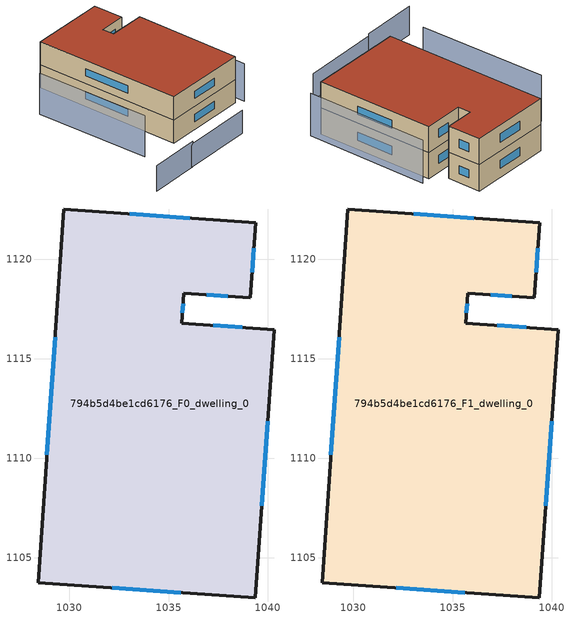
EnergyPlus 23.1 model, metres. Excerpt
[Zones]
794b5d4be1cd6176_F0_dwelling_0
 floor ground (EU_floor_Construction): 1039.37,1121.84 1039.11,1118.05 1035.77,1118.28 1035.66,1116.79 1040.3,1116.46 1039.36,1102.98 1028.44,1103.74 1029.74,1122.51 z0
 wall outside (EU_wall_Construction): 1035.77,1118.28 1039.11,1118.05 1039.37,1121.84 1029.74,1122.51 1028.44,1103.74 1039.36,1102.98 1040.3,1116.46 1035.66,1116.79 1035.77,1118.28 z0:3
 window (EU_Window_Construction): 1036.91,1118.2 1037.96,1118.13 / 1035.7,1117.3 1035.73,1117.77 / 1038.71,1116.57 1037.25,1116.68 / 1039.69,1107.6 1039.98,1111.85 / 1032.18,1103.48 1035.62,1103.24 / 1029.3,1116.08 1028.89,1110.17 / 1036.08,1122.07 1033.04,1122.28 / 1039.2,1119.35 1039.28,1120.54 z1.03:1.97
794b5d4be1cd6176_F1_dwelling_0
 floor to 794b5d4be1cd6176_F0_dwelling_0 (EU_floor_Construction): 1039.37,1121.84 1039.11,1118.05 1035.77,1118.28 1035.66,1116.79 1040.3,1116.46 1039.36,1102.98 1028.44,1103.74 1029.74,1122.51 z3
 wall outside (EU_wall_Construction): 1035.77,1118.28 1039.11,1118.05 1039.37,1121.84 1029.74,1122.51 1028.44,1103.74 1039.36,1102.98 1040.3,1116.46 1035.66,1116.79 1035.77,1118.28 z3:6
 window (EU_Window_Construction): 1036.91,1118.2 1037.96,1118.13 / 1035.7,1117.3 1035.73,1117.77 / 1038.71,1116.57 1037.25,1116.68 / 1039.69,1107.6 1039.98,1111.85 / 1032.18,1103.48 1035.62,1103.24 / 1029.3,1116.08 1028.89,1110.17 / 1036.08,1122.07 1033.04,1122.28 / 1039.2,1119.35 1039.28,1120.54 z4.03:4.97
 roof outside (EU_roof_Construction): 1039.36,1102.98 1040.3,1116.46 1035.66,1116.79 1035.77,1118.28 1039.11,1118.05 1039.37,1121.84 1029.74,1122.51 1028.44,1103.74 z6
shading: 1025.41,1099.19 1034.47,1098.7 z0:3; 1019.06,1099.53 1025.59,1099.18 z0:3.3; 1040.17,1102.36 1041.28,1116.42 z0:4.9; 1025.16,1119.42 1024.28,1104.78 z0:5.3
[Building]
EU S2 Campaign: North Axis=0; Terrain=City; Solar Distribution=FullExterior
[Site:Location]
Cape.Town.Intl.AP: Latitude=-33.965; Longitude=18.602; Time Zone=2; Elevation=46
[SizingPeriod:WeatherFileDays]
AnnualSizingPeriod: Begin Month=1; Begin Day of Month=1; End Month=12; End Day of Month=31; Day of Week for Start Day=Monday; Use Weather File Daylight Saving Period=No; Use Weather File Rain and Snow Indicators=No
[MATERIAL]
EU_InternalMass_Material: Roughness=MediumRough; Thickness=0.1; Conductivity=1; Density=1800; Specific Heat=900; Thermal Absorptance=0.9; Solar Absorptance=0.7; Visible Absorptance=0.7
[MATERIAL:NOMASS] Roughness=MediumRough; Thermal Absorptance=0.9; Solar Absorptance=0.7; Visible Absorptance=0.7
Name | Thermal Resistance
EU_wall_NoMass | 0.493876
EU_roof_NoMass | 0.449382
EU_floor_NoMass | 1.25
[WINDOWMATERIAL:SIMPLEGLAZINGSYSTEM]
EU_Window_SimpleGlazing: UFactor=4.4; Solar Heat Gain Coefficient=0.85; Visible Transmittance=0.85
[CONSTRUCTION]
EU_wall_Construction: EU_wall_NoMass
EU_roof_Construction: EU_roof_NoMass
EU_floor_Construction: EU_floor_NoMass
EU_Window_Construction: EU_Window_SimpleGlazing
EU_InternalMass_Construction: EU_InternalMass_Material
[ZONE] Type=1; Multiplier=1; Ceiling Height=autocalculate; Volume=582.442; Floor Area=autocalculate; Part of Total Floor Area=Yes
794b5d4be1cd6176_F0_dwelling_0; 794b5d4be1cd6176_F1_dwelling_0
[INTERNALMASS] Construction=EU_InternalMass_Construction; Surface Area=194.147
Name | Zone or ZoneList
794b5d4be1cd6176_F0_dwelling_0_EU_InternalMass | 794b5d4be1cd6176_F0_dwelling_0
794b5d4be1cd6176_F1_dwelling_0_EU_InternalMass | 794b5d4be1cd6176_F1_dwelling_0
[OTHEREQUIPMENT] Fuel Type=Electricity; Design Level Calculation Method=Watts/Area; Power per Zone Floor Area=1; Fraction Latent=0; Fraction Radiant=0; Fraction Lost=0; Carbon Dioxide Generation Rate=0; EndUse Subcategory=EU_Step8_InternalGains
Name | Zone or ZoneList or Space or SpaceList | Schedule
EU_Step8_InternalGain_794b5d4be1cd6176_F0_dwelling_0_f000 | 794b5d4be1cd6176_F0_dwelling_0 | EU_Step8_GainSchedule_794b5d4be1cd6176_F0_dwelling_0_f000
EU_Step8_InternalGain_794b5d4be1cd6176_F1_dwelling_0_f000 | 794b5d4be1cd6176_F1_dwelling_0 | EU_Step8_GainSchedule_794b5d4be1cd6176_F1_dwelling_0_f000
[ZONEVENTILATION:DESIGNFLOWRATE] Schedule=EU_AlwaysOn; Design Flow Rate Calculation Method=AirChanges/Hour; Air Changes per Hour=0.64; Ventilation Type=Natural; Fan Pressure Rise=0; Fan Total Efficiency=1; Constant Term Coefficient=1; Temperature Term Coefficient=0; Velocity Term Coefficient=0; Velocity Squared Term Coefficient=0; Minimum Indoor Temperature=-100; Maximum Indoor Temperature=100; Delta Temperature=-100; Minimum Outdoor Temperature=-100; Maximum Outdoor Temperature=100; Maximum Wind Speed=40
Name | Zone or ZoneList or Space or SpaceList
EU_ConstantAir_794b5d4be1cd6176_F0_dwelling_0 | 794b5d4be1cd6176_F0_dwelling_0
EU_ConstantAir_794b5d4be1cd6176_F1_dwelling_0 | 794b5d4be1cd6176_F1_dwelling_0
[HVACTEMPLATE:THERMOSTAT] Constant Heating Setpoint=20; Constant Cooling Setpoint=50
EU_HeatOnly_794b5d4be1cd6176_F0_dwelling_0; EU_HeatOnly_794b5d4be1cd6176_F1_dwelling_0
[HVACTEMPLATE:ZONE:IDEALLOADSAIRSYSTEM] System Availability Schedule=EU_AlwaysOn; Maximum Heating Supply Air Temperature=50; Minimum Cooling Supply Air Temperature=13; Maximum Heating Supply Air Humidity Ratio=0.0156; Minimum Cooling Supply Air Humidity Ratio=0.0077; Heating Limit=NoLimit; Cooling Limit=NoLimit; Heating Availability Schedule=EU_AlwaysOn; Cooling Availability Schedule=EU_CoolingOff; Dehumidification Control Type=ConstantSensibleHeatRatio; Cooling Sensible Heat Ratio=0.7; Dehumidification Setpoint=60; Humidification Control Type=None; Humidification Setpoint=30; Outdoor Air Method=None; Outdoor Air Flow Rate per Person=0.00944; Outdoor Air Flow Rate per Zone Floor Area=0; Outdoor Air Flow Rate per Zone=0; Demand Controlled Ventilation Type=None; Outdoor Air Economizer Type=NoEconomizer; Heat Recovery Type=None; Sensible Heat Recovery Effectiveness=0.7; Latent Heat Recovery Effectiveness=0.65
Name | Template Thermostat
794b5d4be1cd6176_F0_dwelling_0 | EU_HeatOnly_794b5d4be1cd6176_F0_dwelling_0
794b5d4be1cd6176_F1_dwelling_0 | EU_HeatOnly_794b5d4be1cd6176_F1_dwelling_0
[SIZING:ZONE] Zone Cooling Design Supply Air Temperature Input Method=SupplyAirTemperature; Zone Cooling Design Supply Air Temperature=13; Zone Heating Design Supply Air Temperature Input Method=SupplyAirTemperature; Zone Heating Design Supply Air Temperature=50; Zone Cooling Design Supply Air Humidity Ratio=0.008; Zone Heating Design Supply Air Humidity Ratio=0.008; Cooling Design Air Flow Method=DesignDay; Cooling Design Air Flow Rate=0; Cooling Minimum Air Flow per Zone Floor Area=0.000762; Cooling Minimum Air Flow=0; Cooling Minimum Air Flow Fraction=0.2; Heating Design Air Flow Method=DesignDay; Heating Design Air Flow Rate=0; Heating Maximum Air Flow per Zone Floor Area=0.002032; Heating Maximum Air Flow=0.141576; Heating Maximum Air Flow Fraction=0.3; Account for Dedicated Outdoor Air System=No; Dedicated Outdoor Air System Control Strategy=NeutralSupplyAir; Dedicated Outdoor Air Low Setpoint Temperature for Design=autosize; Dedicated Outdoor Air High Setpoint Temperature for Design=autosize; Zone Load Sizing Method=Sensible Load Only No Latent Load; Zone Latent Cooling Design Supply Air Humidity Ratio Input Method=HumidityRatioDifference; Zone Cooling Design Supply Air Humidity Ratio Difference=0.005; Zone Latent Heating Design Supply Air Humidity Ratio Input Method=HumidityRatioDifference; Zone Humidification Design Supply Air Humidity Ratio Difference=0.005
794b5d4be1cd6176_F0_dwelling_0; 794b5d4be1cd6176_F1_dwelling_0
[SCHEDULE:CONSTANT]
Name | Hourly Value
EU_AlwaysOn | 1
EU_CoolingOff | 0
[SCHEDULE:FILE] Column Number=1; Rows to Skip at Top=0; Number of Hours of Data=8760; Column Separator=Comma; Interpolate to Timestep=No; Minutes per Item=60; Adjust Schedule for Daylight Savings=Yes
Name | File
EU_Step8_GainSchedule_794b5d4be1cd6176_F0_dwelling_0_f000 | ../../schedules/794b5d4be1cd6176/794b5d4be1cd6176_F0_dwelling_0_f000_gain.csv
EU_Step8_GainSchedule_794b5d4be1cd6176_F1_dwelling_0_f000 | ../../schedules/794b5d4be1cd6176/794b5d4be1cd6176_F1_dwelling_0_f000_gain.csv
